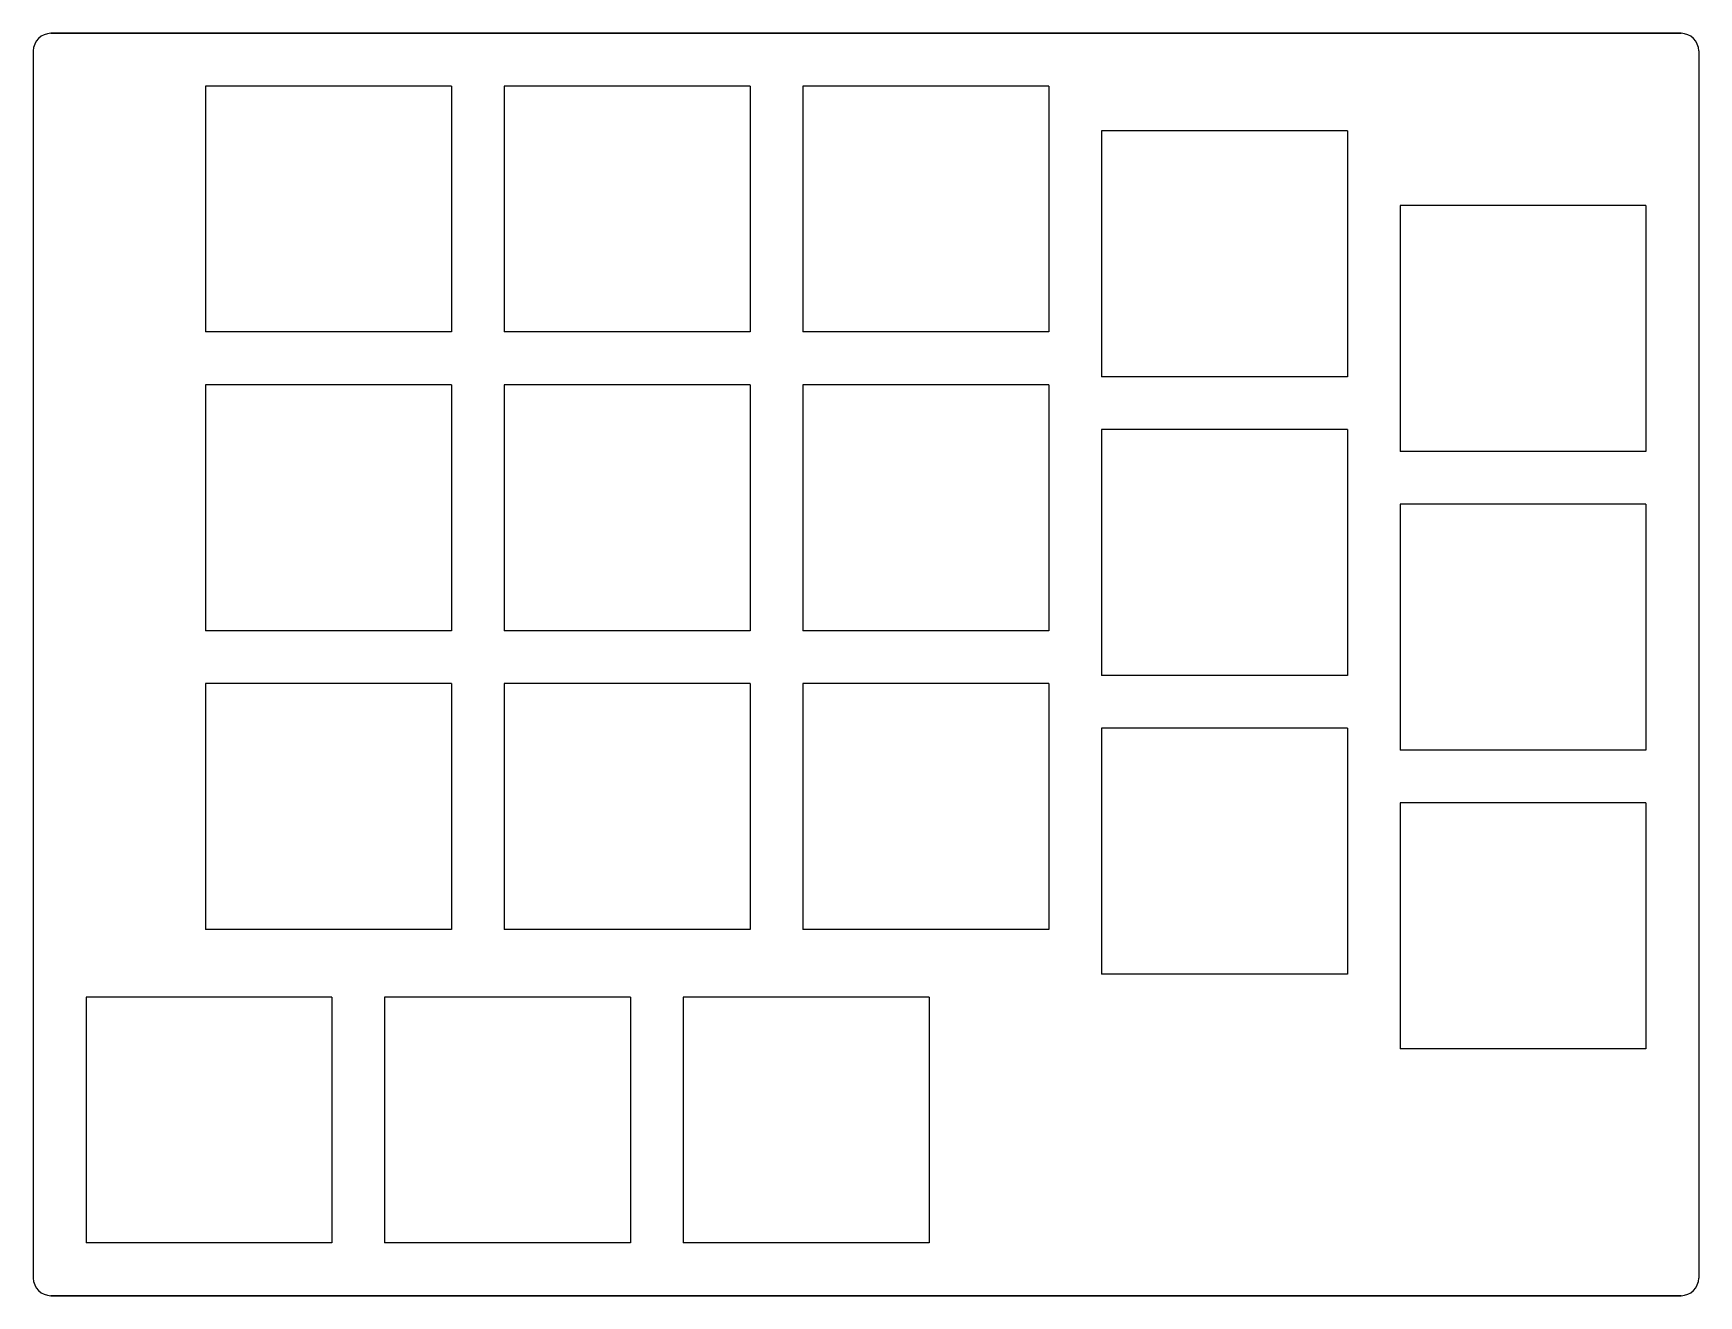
# Model space of a CAD drawing. Extents: x -47.4 to 47.4, y -35.9 to 35.9.
import ezdxf

# ---------------------------------------------------------------- set-up
doc = ezdxf.new("R2010")
doc.units = 0
doc.header["$MEASUREMENT"] = 0
doc.layers.add('MODELSKETCH_VISIBLE', color=7, linetype='CONTINUOUS')

msp = doc.modelspace()

# ---------------------------------------------------------------- linework, layer by layer
at = {"layer": 'MODELSKETCH_VISIBLE'}
for p, q in [((-46.4, 35.925), (46.4, 35.925)), ((46.4, 35.925), (-46.4, 35.925)), ((-47.4, 34.925), (-47.4, -34.925)), ((-47.4, 34.925), (-47.4, -34.925)), ((47.4, 34.925), (47.4, -34.925)), ((47.4, 34.925), (47.4, -34.925)), ((-23.6, 32.925), (-37.6, 32.925)), ((-37.6, 32.925), (-37.6, 18.925)), ((-23.6, 32.925), (-23.6, 18.925)), ((-20.6, 32.925), (-20.6, 18.925)), ((-6.6, 32.925), (-20.6, 32.925)), ((-6.6, 32.925), (-6.6, 18.925)), ((10.4, 32.925), (-3.6, 32.925)), ((-3.6, 32.925), (-3.6, 18.925)), ((10.4, 32.925), (10.4, 18.925)), ((27.4, 30.375), (13.4, 30.375)), ((13.4, 30.375), (13.4, 16.375)), ((27.4, 30.375), (27.4, 16.375)), ((30.4, 26.125), (30.4, 12.125)), ((44.4, 26.125), (30.4, 26.125)), ((44.4, 26.125), (30.4, 26.125)), ((44.4, 26.125), (30.4, 26.125)), ((44.4, 26.125), (44.4, 12.125)), ((44.4, 26.125), (44.4, 12.125)), ((-23.6, 18.925), (-37.6, 18.925)), ((-6.6, 18.925), (-20.6, 18.925)), ((10.4, 18.925), (-3.6, 18.925)), ((27.4, 16.375), (13.4, 16.375)), ((-37.6, 15.925), (-37.6, 1.925)), ((-23.6, 15.925), (-37.6, 15.925)), ((-23.6, 15.925), (-23.6, 1.925)), ((-20.6, 15.925), (-20.6, 1.925)), ((-6.6, 15.925), (-20.6, 15.925)), ((-6.6, 15.925), (-6.6, 1.925)), ((10.4, 15.925), (-3.6, 15.925)), ((-3.6, 15.925), (-3.6, 1.925)), ((10.4, 15.925), (10.4, 1.925)), ((13.4, 13.375), (13.4, -0.625)), ((27.4, 13.375), (13.4, 13.375)), ((27.4, 13.375), (27.4, -0.625)), ((44.4, 12.125), (30.4, 12.125)), ((30.4, 9.125), (30.4, -4.875)), ((44.4, 9.125), (30.4, 9.125)), ((44.4, 9.125), (44.4, -4.875)), ((-23.6, 1.925), (-37.6, 1.925)), ((-6.6, 1.925), (-20.6, 1.925)), ((10.4, 1.925), (-3.6, 1.925)), ((27.4, -0.625), (13.4, -0.625)), ((-37.6, -1.075), (-37.6, -15.075)), ((-23.6, -1.075), (-37.6, -1.075)), ((-23.6, -1.075), (-23.6, -15.075)), ((-20.6, -1.075), (-20.6, -15.075)), ((-6.6, -1.075), (-20.6, -1.075)), ((-6.6, -1.075), (-6.6, -15.075)), ((-3.6, -1.075), (-3.6, -15.075)), ((10.4, -1.075), (-3.6, -1.075)), ((10.4, -1.075), (10.4, -15.075)), ((27.4, -3.625), (13.4, -3.625)), ((13.4, -3.625), (13.4, -17.625)), ((27.4, -3.625), (27.4, -17.625)), ((44.4, -4.875), (30.4, -4.875)), ((44.4, -7.875), (30.4, -7.875)), ((30.4, -7.875), (30.4, -21.875)), ((44.4, -7.875), (44.4, -21.875)), ((-23.6, -15.075), (-37.6, -15.075)), ((-6.6, -15.075), (-20.6, -15.075)), ((10.4, -15.075), (-3.6, -15.075)), ((27.4, -17.625), (13.4, -17.625)), ((-44.4, -18.925), (-44.4, -32.925)), ((-30.4, -18.925), (-44.4, -18.925)), ((-30.4, -18.925), (-30.4, -32.925)), ((-27.4, -18.925), (-27.4, -32.925)), ((-13.4, -18.925), (-27.4, -18.925)), ((-13.4, -18.925), (-13.4, -32.925)), ((3.6, -18.925), (-10.4, -18.925)), ((-10.4, -18.925), (-10.4, -32.925)), ((3.6, -18.925), (3.6, -32.925)), ((44.4, -21.875), (30.4, -21.875)), ((-30.4, -32.925), (-44.4, -32.925)), ((-13.4, -32.925), (-27.4, -32.925)), ((3.6, -32.925), (-10.4, -32.925)), ((-46.4, -35.925), (46.4, -35.925)), ((46.4, -35.925), (-46.4, -35.925))]:
    msp.add_line(p, q, dxfattribs=at)
for centre, start, end in [((-46.4, 34.925), 90, 180), ((-46.4, 34.925), 90, 180), ((46.4, 34.925), 0, 90), ((46.4, 34.925), 0, 90), ((-46.4, -34.925), 180, 270), ((-46.4, -34.925), 180, 270), ((46.4, -34.925), 270, 0), ((46.4, -34.925), 270, 0)]:
    msp.add_arc(centre, 1, start, end, dxfattribs=at)

doc.saveas('drawing.dxf')
